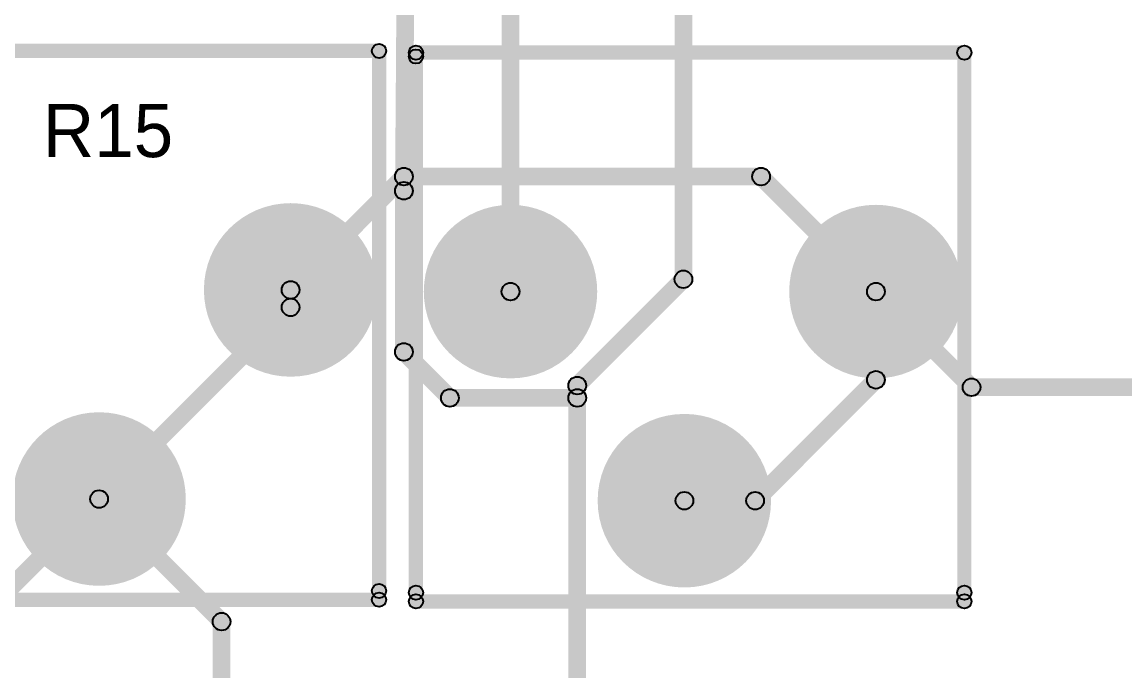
# Model space of a CAD drawing. Header units: millimetres. Extents: x 0 to 137, y 0 to 37.
# Drawn here: x 51.26 to 67.1, y 11.55 to 20.86 of the extents above; entities that cross this region are included whole.
import ezdxf

# ---------------------------------------------------------------- set-up
doc = ezdxf.new("R2010")
doc.units = ezdxf.units.MM
for name, color, linetype in [('BottomLayer', 5, 'Continuous'), ('BottomSolder', 6, 'Continuous'), ('MultiLayer', 9, 'Continuous'), ('PadHoleLayer', 156, 'Continuous'), ('TopLayer', 1, 'Continuous'), ('TopOverlay', 2, 'Continuous'), ('TopSolder', 216, 'Continuous')]:
    doc.layers.add(name, color=color, linetype=linetype)

# ---------------------------------------------------------------- blocks, each defined once
blk = doc.blocks.new('PCB_3362___NEW_37')
at = {"layer": 'BottomLayer'}
h = blk.add_hatch(color=5, dxfattribs=at)
edge = h.paths.add_edge_path()
edge.add_arc((0, 1.5), 1.143, 0, 360)
h = blk.add_hatch(color=5, dxfattribs=at)
edge = h.paths.add_edge_path()
edge.add_arc((-2.75, -1.5), 1.143, 0, 360)
h = blk.add_hatch(color=5, dxfattribs=at)
edge = h.paths.add_edge_path()
edge.add_arc((2.496, -1.5), 1.143, 0, 360)
at = {"layer": 'BottomSolder'}
h = blk.add_hatch(color=6, dxfattribs=at)
edge = h.paths.add_edge_path()
edge.add_arc((0, 1.5), 1.245, 0, 360)
h = blk.add_hatch(color=6, dxfattribs=at)
edge = h.paths.add_edge_path()
edge.add_arc((-2.75, -1.5), 1.245, 0, 360)
h = blk.add_hatch(color=6, dxfattribs=at)
edge = h.paths.add_edge_path()
edge.add_arc((2.496, -1.5), 1.245, 0, 360)
at = {"layer": 'MultiLayer'}
h = blk.add_hatch(color=9, dxfattribs=at)
edge = h.paths.add_edge_path()
edge.add_arc((0, 1.5), 1.143, 0, 360)
h = blk.add_hatch(color=9, dxfattribs=at)
edge = h.paths.add_edge_path()
edge.add_arc((-2.75, -1.5), 1.143, 0, 360)
h = blk.add_hatch(color=9, dxfattribs=at)
edge = h.paths.add_edge_path()
edge.add_arc((2.496, -1.5), 1.143, 0, 360)
at = {"layer": 'PadHoleLayer'}
h = blk.add_hatch(color=156, dxfattribs=at)
edge = h.paths.add_edge_path()
edge.add_arc((0, 1.5), 0.635, 0, 360)
h = blk.add_hatch(color=156, dxfattribs=at)
edge = h.paths.add_edge_path()
edge.add_arc((-2.75, -1.5), 0.635, 0, 360)
h = blk.add_hatch(color=156, dxfattribs=at)
edge = h.paths.add_edge_path()
edge.add_arc((2.496, -1.5), 0.635, 0, 360)
at = {"layer": 'TopLayer'}
h = blk.add_hatch(color=1, dxfattribs=at)
edge = h.paths.add_edge_path()
edge.add_arc((0, 1.5), 1.143, 0, 360)
h = blk.add_hatch(color=1, dxfattribs=at)
edge = h.paths.add_edge_path()
edge.add_arc((-2.75, -1.5), 1.143, 0, 360)
h = blk.add_hatch(color=1, dxfattribs=at)
edge = h.paths.add_edge_path()
edge.add_arc((2.496, -1.5), 1.143, 0, 360)
at = {"layer": 'TopOverlay'}
h = blk.add_hatch(color=2, dxfattribs=at)
edge = h.paths.add_edge_path()
edge.add_arc((-4.02, 2.945), 0.102, 0, 360)
for points in [[(3.854, 3.047), (3.854, 2.843), (-4.02, 2.843), (-4.02, 3.047)], [(-4.122, 2.818), (-3.918, 2.818), (-3.918, -4.929), (-4.122, -4.929)], [(3.752, 2.818), (3.956, 2.818), (3.956, -4.873), (3.752, -4.873)], [(3.854, -4.827), (3.854, -5.031), (-4.02, -5.031), (-4.02, -4.827)]]:
    blk.add_hatch(color=2, dxfattribs=at).paths.add_polyline_path(points)
h = blk.add_hatch(color=2, dxfattribs=at)
edge = h.paths.add_edge_path()
edge.add_arc((3.854, 2.945), 0.102, 0, 360)
h = blk.add_hatch(color=2, dxfattribs=at)
edge = h.paths.add_edge_path()
edge.add_arc((-4.02, 2.818), 0.102, 0, 360)
h = blk.add_hatch(color=2, dxfattribs=at)
edge = h.paths.add_edge_path()
edge.add_arc((3.854, 2.818), 0.102, 0, 360)
h = blk.add_hatch(color=2, dxfattribs=at)
edge = h.paths.add_edge_path()
edge.add_arc((-4.02, -4.929), 0.102, 0, 360)
h = blk.add_hatch(color=2, dxfattribs=at)
edge = h.paths.add_edge_path()
edge.add_arc((-4.02, -4.929), 0.102, 0, 360)
h = blk.add_hatch(color=2, dxfattribs=at)
edge = h.paths.add_edge_path()
edge.add_arc((3.854, -4.873), 0.102, 0, 360)
h = blk.add_hatch(color=2, dxfattribs=at)
edge = h.paths.add_edge_path()
edge.add_arc((3.854, -4.929), 0.102, 0, 360)
at = {"layer": 'TopSolder'}
h = blk.add_hatch(color=216, dxfattribs=at)
edge = h.paths.add_edge_path()
edge.add_arc((0, 1.5), 1.245, 0, 360)
h = blk.add_hatch(color=216, dxfattribs=at)
edge = h.paths.add_edge_path()
edge.add_arc((-2.75, -1.5), 1.245, 0, 360)
h = blk.add_hatch(color=216, dxfattribs=at)
edge = h.paths.add_edge_path()
edge.add_arc((2.496, -1.5), 1.245, 0, 360)
at = {"layer": 'TopOverlay'}
for centre in [(-4.02, 2.945), (3.854, 2.945), (-4.02, 2.818), (3.854, 2.818), (-4.02, -4.929), (-4.02, -4.929), (3.854, -4.873), (3.854, -4.929)]:
    blk.add_circle(centre, 0.102, dxfattribs=at)
blk = doc.blocks.new('PCB_3362___NEW_38')
at = {"layer": 'BottomLayer'}
h = blk.add_hatch(color=5, dxfattribs=at)
edge = h.paths.add_edge_path()
edge.add_arc((0, 1.5), 1.143, 0, 360)
h = blk.add_hatch(color=5, dxfattribs=at)
edge = h.paths.add_edge_path()
edge.add_arc((-2.75, -1.5), 1.143, 0, 360)
h = blk.add_hatch(color=5, dxfattribs=at)
edge = h.paths.add_edge_path()
edge.add_arc((2.496, -1.5), 1.143, 0, 360)
at = {"layer": 'BottomSolder'}
h = blk.add_hatch(color=6, dxfattribs=at)
edge = h.paths.add_edge_path()
edge.add_arc((0, 1.5), 1.245, 0, 360)
h = blk.add_hatch(color=6, dxfattribs=at)
edge = h.paths.add_edge_path()
edge.add_arc((-2.75, -1.5), 1.245, 0, 360)
h = blk.add_hatch(color=6, dxfattribs=at)
edge = h.paths.add_edge_path()
edge.add_arc((2.496, -1.5), 1.245, 0, 360)
at = {"layer": 'MultiLayer'}
h = blk.add_hatch(color=9, dxfattribs=at)
edge = h.paths.add_edge_path()
edge.add_arc((0, 1.5), 1.143, 0, 360)
h = blk.add_hatch(color=9, dxfattribs=at)
edge = h.paths.add_edge_path()
edge.add_arc((-2.75, -1.5), 1.143, 0, 360)
h = blk.add_hatch(color=9, dxfattribs=at)
edge = h.paths.add_edge_path()
edge.add_arc((2.496, -1.5), 1.143, 0, 360)
at = {"layer": 'PadHoleLayer'}
h = blk.add_hatch(color=156, dxfattribs=at)
edge = h.paths.add_edge_path()
edge.add_arc((0, 1.5), 0.635, 0, 360)
h = blk.add_hatch(color=156, dxfattribs=at)
edge = h.paths.add_edge_path()
edge.add_arc((-2.75, -1.5), 0.635, 0, 360)
h = blk.add_hatch(color=156, dxfattribs=at)
edge = h.paths.add_edge_path()
edge.add_arc((2.496, -1.5), 0.635, 0, 360)
at = {"layer": 'TopLayer'}
h = blk.add_hatch(color=1, dxfattribs=at)
edge = h.paths.add_edge_path()
edge.add_arc((0, 1.5), 1.143, 0, 360)
h = blk.add_hatch(color=1, dxfattribs=at)
edge = h.paths.add_edge_path()
edge.add_arc((-2.75, -1.5), 1.143, 0, 360)
h = blk.add_hatch(color=1, dxfattribs=at)
edge = h.paths.add_edge_path()
edge.add_arc((2.496, -1.5), 1.143, 0, 360)
at = {"layer": 'TopOverlay'}
h = blk.add_hatch(color=2, dxfattribs=at)
edge = h.paths.add_edge_path()
edge.add_arc((-4.02, 2.945), 0.102, 0, 360)
for points in [[(3.854, 3.047), (3.854, 2.843), (-4.02, 2.843), (-4.02, 3.047)], [(-4.122, 2.818), (-3.918, 2.818), (-3.918, -4.929), (-4.122, -4.929)], [(3.752, 2.818), (3.956, 2.818), (3.956, -4.873), (3.752, -4.873)], [(3.854, -4.827), (3.854, -5.031), (-4.02, -5.031), (-4.02, -4.827)]]:
    blk.add_hatch(color=2, dxfattribs=at).paths.add_polyline_path(points)
h = blk.add_hatch(color=2, dxfattribs=at)
edge = h.paths.add_edge_path()
edge.add_arc((3.854, 2.945), 0.102, 0, 360)
h = blk.add_hatch(color=2, dxfattribs=at)
edge = h.paths.add_edge_path()
edge.add_arc((-4.02, 2.818), 0.102, 0, 360)
h = blk.add_hatch(color=2, dxfattribs=at)
edge = h.paths.add_edge_path()
edge.add_arc((3.854, 2.818), 0.102, 0, 360)
h = blk.add_hatch(color=2, dxfattribs=at)
edge = h.paths.add_edge_path()
edge.add_arc((-4.02, -4.929), 0.102, 0, 360)
h = blk.add_hatch(color=2, dxfattribs=at)
edge = h.paths.add_edge_path()
edge.add_arc((-4.02, -4.929), 0.102, 0, 360)
h = blk.add_hatch(color=2, dxfattribs=at)
edge = h.paths.add_edge_path()
edge.add_arc((3.854, -4.873), 0.102, 0, 360)
h = blk.add_hatch(color=2, dxfattribs=at)
edge = h.paths.add_edge_path()
edge.add_arc((3.854, -4.929), 0.102, 0, 360)
at = {"layer": 'TopSolder'}
h = blk.add_hatch(color=216, dxfattribs=at)
edge = h.paths.add_edge_path()
edge.add_arc((0, 1.5), 1.245, 0, 360)
h = blk.add_hatch(color=216, dxfattribs=at)
edge = h.paths.add_edge_path()
edge.add_arc((-2.75, -1.5), 1.245, 0, 360)
h = blk.add_hatch(color=216, dxfattribs=at)
edge = h.paths.add_edge_path()
edge.add_arc((2.496, -1.5), 1.245, 0, 360)
at = {"layer": 'TopOverlay'}
for centre in [(-4.02, 2.945), (3.854, 2.945), (-4.02, 2.818), (3.854, 2.818), (-4.02, -4.929), (-4.02, -4.929), (3.854, -4.873), (3.854, -4.929)]:
    blk.add_circle(centre, 0.102, dxfattribs=at)

msp = doc.modelspace()

# ---------------------------------------------------------------- hatches: boundary and pattern name
at = {"layer": 'BottomLayer'}
for points in [[(55.208, 16.928), (55.028, 17.108), (56.654, 18.733), (56.833, 18.554)], [(56.744, 18.517), (56.744, 18.771), (61.872, 18.771), (61.872, 18.517)], [(61.782, 18.554), (61.962, 18.733), (63.611, 17.084), (63.431, 16.904)], [(63.431, 16.904), (63.611, 17.084), (64.984, 15.711), (64.805, 15.531)], [(64.894, 15.494), (64.894, 15.748), (74.446, 15.748), (74.446, 15.494)]]:
    msp.add_hatch(color=5, dxfattribs=at).paths.add_polyline_path(points)
h = msp.add_hatch(color=5, dxfattribs=at)
edge = h.paths.add_edge_path()
edge.add_arc((56.744, 18.644), 0.127, 0, 360)
h = msp.add_hatch(color=5, dxfattribs=at)
edge = h.paths.add_edge_path()
edge.add_arc((56.744, 18.644), 0.127, 0, 360)
h = msp.add_hatch(color=5, dxfattribs=at)
edge = h.paths.add_edge_path()
edge.add_arc((61.872, 18.644), 0.127, 0, 360)
h = msp.add_hatch(color=5, dxfattribs=at)
edge = h.paths.add_edge_path()
edge.add_arc((61.872, 18.644), 0.127, 0, 360)
h = msp.add_hatch(color=5, dxfattribs=at)
edge = h.paths.add_edge_path()
edge.add_arc((55.118, 17.018), 0.127, 0, 360)
h = msp.add_hatch(color=5, dxfattribs=at)
edge = h.paths.add_edge_path()
edge.add_arc((63.521, 16.994), 0.127, 0, 360)
h = msp.add_hatch(color=5, dxfattribs=at)
edge = h.paths.add_edge_path()
edge.add_arc((63.521, 16.994), 0.127, 0, 360)
h = msp.add_hatch(color=5, dxfattribs=at)
edge = h.paths.add_edge_path()
edge.add_arc((64.894, 15.621), 0.127, 0, 360)
h = msp.add_hatch(color=5, dxfattribs=at)
edge = h.paths.add_edge_path()
edge.add_arc((64.894, 15.621), 0.127, 0, 360)
at = {"layer": 'TopLayer'}
for points in [[(56.871, 18.439), (56.617, 18.441), (56.693, 28.702), (56.947, 28.7)], [(58.402, 16.994), (58.148, 16.994), (58.148, 26.982), (58.402, 26.982)], [(60.884, 17.17), (60.63, 17.17), (60.63, 25.463), (60.884, 25.463)], [(56.871, 16.129), (56.617, 16.129), (56.617, 18.44), (56.871, 18.44)], [(59.323, 15.557), (59.143, 15.736), (60.667, 17.26), (60.847, 17.081)], [(55.245, 16.768), (54.991, 16.768), (54.991, 17.018), (55.245, 17.018)], [(63.648, 15.728), (63.394, 15.728), (63.394, 16.994), (63.648, 16.994)], [(52.458, 13.928), (52.278, 14.108), (55.028, 16.858), (55.208, 16.678)], [(56.654, 16.039), (56.833, 16.219), (57.494, 15.558), (57.314, 15.379)], [(61.877, 13.904), (61.697, 14.084), (63.431, 15.818), (63.611, 15.638)], [(57.404, 15.342), (57.404, 15.596), (59.233, 15.596), (59.233, 15.342)], [(59.36, 15.469), (59.106, 15.469), (59.106, 15.646), (59.36, 15.646)], [(59.36, 6.731), (59.106, 6.731), (59.106, 15.469), (59.36, 15.469)], [(50.378, 11.848), (50.198, 12.028), (52.278, 14.108), (52.458, 13.928)], [(52.278, 13.928), (52.458, 14.108), (54.217, 12.348), (54.038, 12.169)], [(60.771, 13.867), (60.771, 14.121), (61.787, 14.121), (61.787, 13.867)], [(54.254, 7.642), (54, 7.642), (54, 12.259), (54.254, 12.259)]]:
    msp.add_hatch(color=1, dxfattribs=at).paths.add_polyline_path(points)
h = msp.add_hatch(color=1, dxfattribs=at)
edge = h.paths.add_edge_path()
edge.add_arc((56.744, 18.44), 0.127, 0, 360)
h = msp.add_hatch(color=1, dxfattribs=at)
edge = h.paths.add_edge_path()
edge.add_arc((56.744, 18.44), 0.127, 0, 360)
h = msp.add_hatch(color=1, dxfattribs=at)
edge = h.paths.add_edge_path()
edge.add_arc((60.757, 17.17), 0.127, 0, 360)
h = msp.add_hatch(color=1, dxfattribs=at)
edge = h.paths.add_edge_path()
edge.add_arc((60.757, 17.17), 0.127, 0, 360)
h = msp.add_hatch(color=1, dxfattribs=at)
edge = h.paths.add_edge_path()
edge.add_arc((55.118, 17.018), 0.127, 0, 360)
h = msp.add_hatch(color=1, dxfattribs=at)
edge = h.paths.add_edge_path()
edge.add_arc((58.275, 16.994), 0.127, 0, 360)
h = msp.add_hatch(color=1, dxfattribs=at)
edge = h.paths.add_edge_path()
edge.add_arc((63.521, 16.994), 0.127, 0, 360)
h = msp.add_hatch(color=1, dxfattribs=at)
edge = h.paths.add_edge_path()
edge.add_arc((55.118, 16.768), 0.127, 0, 360)
h = msp.add_hatch(color=1, dxfattribs=at)
edge = h.paths.add_edge_path()
edge.add_arc((55.118, 16.768), 0.127, 0, 360)
h = msp.add_hatch(color=1, dxfattribs=at)
edge = h.paths.add_edge_path()
edge.add_arc((56.744, 16.129), 0.127, 0, 360)
h = msp.add_hatch(color=1, dxfattribs=at)
edge = h.paths.add_edge_path()
edge.add_arc((56.744, 16.129), 0.127, 0, 360)
h = msp.add_hatch(color=1, dxfattribs=at)
edge = h.paths.add_edge_path()
edge.add_arc((63.521, 15.728), 0.127, 0, 360)
h = msp.add_hatch(color=1, dxfattribs=at)
edge = h.paths.add_edge_path()
edge.add_arc((63.521, 15.728), 0.127, 0, 360)
h = msp.add_hatch(color=1, dxfattribs=at)
edge = h.paths.add_edge_path()
edge.add_arc((59.233, 15.646), 0.127, 0, 360)
h = msp.add_hatch(color=1, dxfattribs=at)
edge = h.paths.add_edge_path()
edge.add_arc((59.233, 15.646), 0.127, 0, 360)
h = msp.add_hatch(color=1, dxfattribs=at)
edge = h.paths.add_edge_path()
edge.add_arc((57.404, 15.469), 0.127, 0, 360)
h = msp.add_hatch(color=1, dxfattribs=at)
edge = h.paths.add_edge_path()
edge.add_arc((57.404, 15.469), 0.127, 0, 360)
h = msp.add_hatch(color=1, dxfattribs=at)
edge = h.paths.add_edge_path()
edge.add_arc((59.233, 15.469), 0.127, 0, 360)
h = msp.add_hatch(color=1, dxfattribs=at)
edge = h.paths.add_edge_path()
edge.add_arc((59.233, 15.469), 0.127, 0, 360)
h = msp.add_hatch(color=1, dxfattribs=at)
edge = h.paths.add_edge_path()
edge.add_arc((59.233, 15.469), 0.127, 0, 360)
h = msp.add_hatch(color=1, dxfattribs=at)
edge = h.paths.add_edge_path()
edge.add_arc((52.368, 14.018), 0.127, 0, 360)
h = msp.add_hatch(color=1, dxfattribs=at)
edge = h.paths.add_edge_path()
edge.add_arc((52.368, 14.018), 0.127, 0, 360)
h = msp.add_hatch(color=1, dxfattribs=at)
edge = h.paths.add_edge_path()
edge.add_arc((52.368, 14.018), 0.127, 0, 360)
h = msp.add_hatch(color=1, dxfattribs=at)
edge = h.paths.add_edge_path()
edge.add_arc((60.771, 13.994), 0.127, 0, 360)
h = msp.add_hatch(color=1, dxfattribs=at)
edge = h.paths.add_edge_path()
edge.add_arc((61.787, 13.994), 0.127, 0, 360)
h = msp.add_hatch(color=1, dxfattribs=at)
edge = h.paths.add_edge_path()
edge.add_arc((61.787, 13.994), 0.127, 0, 360)
h = msp.add_hatch(color=1, dxfattribs=at)
edge = h.paths.add_edge_path()
edge.add_arc((54.127, 12.259), 0.127, 0, 360)
h = msp.add_hatch(color=1, dxfattribs=at)
edge = h.paths.add_edge_path()
edge.add_arc((54.127, 12.259), 0.127, 0, 360)

# ---------------------------------------------------------------- linework, layer by layer
at = {"layer": 'BottomLayer'}
for centre in [(56.744, 18.644), (56.744, 18.644), (61.872, 18.644), (61.872, 18.644), (55.118, 17.018), (63.521, 16.994), (63.521, 16.994), (64.894, 15.621), (64.894, 15.621)]:
    msp.add_circle(centre, 0.127, dxfattribs=at)
at = {"layer": 'TopLayer'}
for centre in [(56.744, 18.44), (56.744, 18.44), (60.757, 17.17), (60.757, 17.17), (55.118, 17.018), (58.275, 16.994), (63.521, 16.994), (55.118, 16.768), (55.118, 16.768), (56.744, 16.129), (56.744, 16.129), (63.521, 15.728), (63.521, 15.728), (59.233, 15.646), (59.233, 15.646), (57.404, 15.469), (57.404, 15.469), (59.233, 15.469), (59.233, 15.469), (59.233, 15.469), (52.368, 14.018), (52.368, 14.018), (52.368, 14.018), (60.771, 13.994), (61.787, 13.994), (61.787, 13.994), (54.127, 12.259), (54.127, 12.259)]:
    msp.add_circle(centre, 0.127, dxfattribs=at)

# ---------------------------------------------------------------- block references
at = {"rotation": 180}
for name, p in [('PCB_3362___NEW_38', (52.368, 15.518)), ('PCB_3362___NEW_37', (60.771, 15.494))]:
    msp.add_blockref(name, p, dxfattribs=at)

# ---------------------------------------------------------------- texts
at = {"layer": 'TopOverlay'}
msp.add_text('R15', height=0.762, dxfattribs=at).set_placement((51.562, 18.923))

doc.saveas('drawing.dxf')
